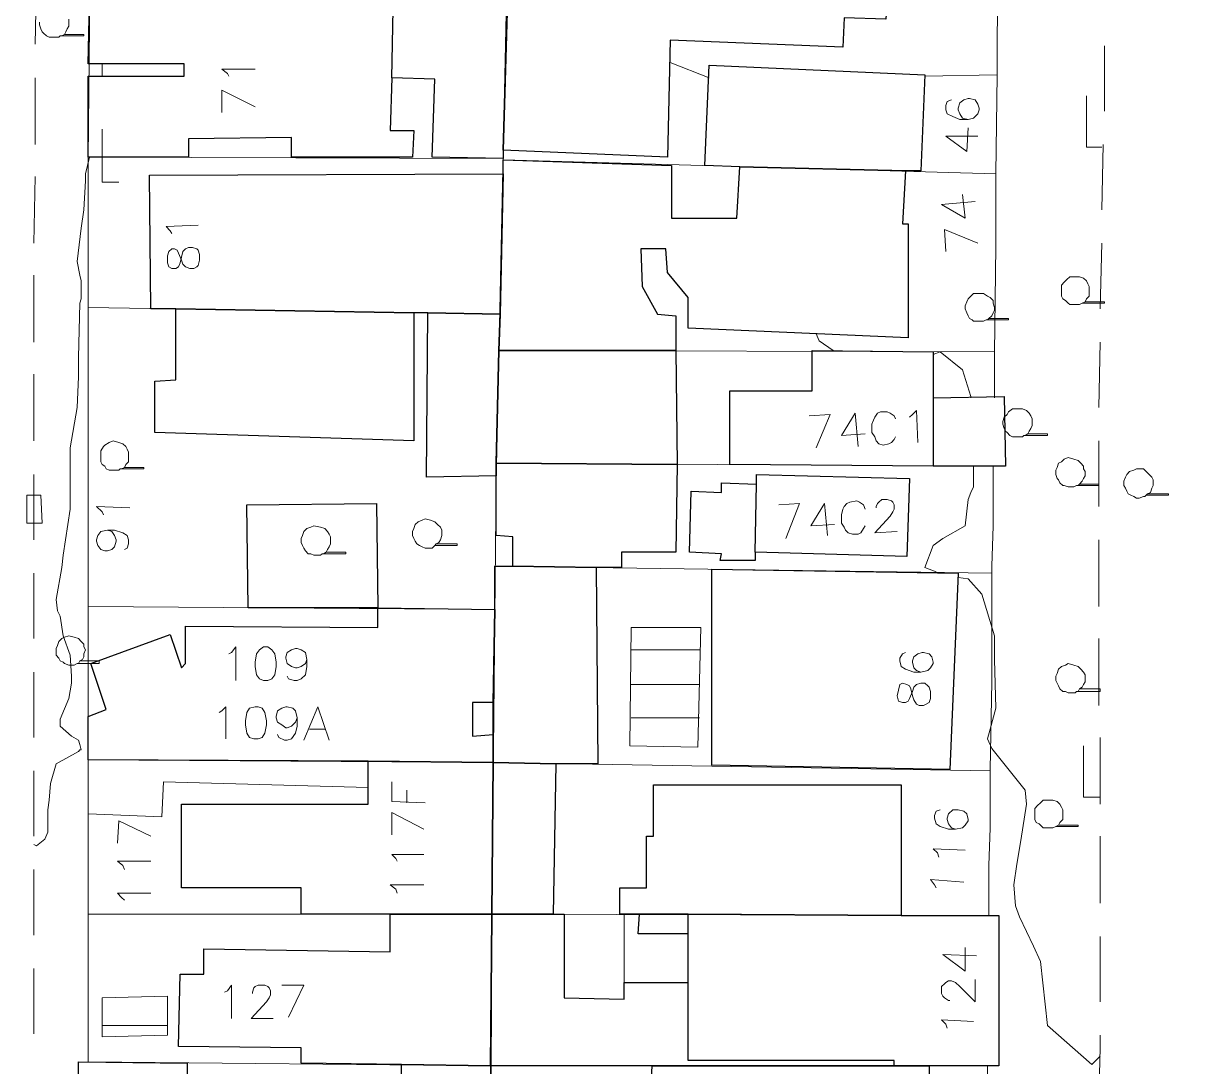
# Model space of a CAD drawing. Extents: x -2391 to 32076, y -11492 to 5852.
# Drawn here: x 4525.4 to 4596.6, y -1583.6 to -1520.2 of the extents above; entities that cross this region are included whole.
import ezdxf

# ---------------------------------------------------------------- set-up
doc = ezdxf.new("R2010")
doc.units = 0
doc.header["$LTSCALE"] = 7
for name, color, linetype in [('ALVE-CT', 3, 'CONTINUOUS'), ('PDF2_A101 - EDIFICACAO', 7, 'CONTINUOUS'), ('PDF2_A103 - PROJECAO_1', 7, 'CONTINUOUS'), ('PDF2_A118 - PISCINA', 7, 'CONTINUOUS'), ('PDF2_A123 - N DE PORTA', 7, 'CONTINUOUS'), ('PDF2_A124 - MURO', 7, 'CONTINUOUS'), ('PDF2_C301 - MEIO_FIO_2D', 7, 'CONTINUOUS'), ('PDF2_C317 - BOCA_LOBO', 7, 'CONTINUOUS'), ('PDF2_F602 - ARVORE_ISOLADA', 7, 'CONTINUOUS'), ('PDF2_I903 - POSTE', 7, 'CONTINUOUS'), ('PDF2_N1402 - CURVA_INTERMEDIARIA', 7, 'CONTINUOUS')]:
    doc.layers.add(name, color=color, linetype=linetype)

msp = doc.modelspace()

# ---------------------------------------------------------------- linework, layer by layer
at = {"layer": 'ALVE-CT'}
msp.add_circle((4550.796, -1271.53), 500, dxfattribs=at)
at = {"layer": 'PDF2_A101 - EDIFICACAO', "lineweight": 30}
for points in [[(4562.143, -1516.803), (4564.091, -1516.803), (4571.626, -1516.973), (4573.658, -1516.973), (4578.06, -1517.057), (4577.891, -1519.936), (4575.351, -1519.851), (4575.266, -1521.629), (4564.768, -1521.206), (4564.599, -1528.318), (4554.608, -1527.894), (4554.862, -1519.513), (4554.862, -1516.719)], [(4554.862, -1519.513), (4554.608, -1527.894), (4554.608, -1528.402), (4550.29, -1528.318), (4550.46, -1523.577), (4547.835, -1523.492), (4547.75, -1526.709), (4549.19, -1526.709), (4549.105, -1528.318), (4541.739, -1528.318), (4541.739, -1527.132), (4535.474, -1527.217), (4535.474, -1528.318), (4529.378, -1528.318), (4529.378, -1523.407), (4535.22, -1523.407), (4535.22, -1522.645), (4529.378, -1522.645), (4529.463, -1518.92), (4533.273, -1519.005), (4547.92, -1519.343), (4548.682, -1519.343), (4550.883, -1519.428)], [(4579.076, -1529.164), (4569.001, -1528.91), (4566.885, -1528.826), (4567.138, -1522.73), (4580.262, -1523.323), (4580.008, -1529.164)], [(4569.001, -1528.91), (4579.076, -1529.164), (4578.907, -1532.382), (4579.246, -1532.382), (4579.246, -1539.324), (4565.869, -1538.732), (4565.869, -1536.869), (4564.599, -1535.345), (4564.514, -1533.906), (4562.99, -1533.906), (4563.075, -1536.192), (4564.006, -1537.885), (4565.107, -1537.97), (4565.107, -1540.086), (4554.354, -1540.086), (4554.439, -1537.885), (4554.608, -1529.334), (4554.608, -1528.487), (4564.853, -1528.826), (4564.853, -1532.043), (4568.832, -1532.043)], [(4554.439, -1537.885), (4550.036, -1537.8), (4549.19, -1537.8), (4534.712, -1537.546), (4533.188, -1537.546), (4533.103, -1529.418), (4554.608, -1529.334)], [(4549.19, -1537.8), (4549.19, -1545.589), (4533.442, -1545.081), (4533.442, -1541.949), (4534.712, -1541.864), (4534.712, -1537.546)], [(4554.439, -1537.885), (4554.354, -1540.086), (4554.185, -1546.944), (4554.185, -1547.706), (4549.952, -1547.791), (4550.036, -1537.8)], [(4565.107, -1540.086), (4565.191, -1547.029), (4554.185, -1546.944), (4554.354, -1540.086)], [(4580.77, -1540.171), (4580.77, -1542.965), (4585.087, -1542.88), (4585.172, -1547.113), (4580.77, -1547.113), (4568.408, -1547.029), (4568.408, -1542.541), (4573.404, -1542.541), (4573.404, -1540.086)], [(4565.191, -1547.029), (4565.107, -1552.363), (4561.805, -1552.363), (4561.805, -1553.294), (4560.281, -1553.294), (4555.201, -1553.209), (4555.201, -1551.431), (4554.185, -1551.347), (4554.185, -1548.045), (4554.185, -1547.706), (4554.185, -1546.944)], [(4579.33, -1547.875), (4579.161, -1552.617), (4569.932, -1552.363), (4569.932, -1552.871), (4567.816, -1552.871), (4567.9, -1552.447), (4565.953, -1552.363), (4566.038, -1548.637), (4567.9, -1548.722), (4567.9, -1548.129), (4570.017, -1548.214), (4570.017, -1547.621)], [(4546.988, -1555.749), (4539.114, -1555.749), (4539.03, -1549.484), (4546.904, -1549.399)], [(4555.201, -1553.209), (4560.281, -1553.294), (4560.365, -1565.232), (4557.825, -1565.232), (4554.015, -1565.147), (4554.015, -1563.454), (4554.015, -1561.506), (4554.1, -1555.834), (4554.1, -1553.209)], [(4582.294, -1553.633), (4581.786, -1565.57), (4567.308, -1565.316), (4567.308, -1553.379)], [(4554.1, -1555.834), (4554.015, -1561.506), (4552.745, -1561.506), (4552.745, -1563.538), (4554.015, -1563.454), (4554.015, -1565.147), (4546.396, -1565.062), (4529.378, -1564.978), (4529.378, -1562.353), (4530.479, -1561.93), (4529.547, -1559.136), (4534.373, -1557.358), (4535.05, -1559.39), (4535.304, -1559.136), (4535.304, -1556.85), (4546.988, -1556.935), (4546.988, -1555.749)], [(4554.015, -1565.147), (4553.931, -1574.375), (4547.75, -1574.375), (4542.332, -1574.375), (4542.332, -1572.767), (4535.05, -1572.767), (4535.05, -1567.687), (4546.396, -1567.687), (4546.396, -1565.062)], [(4557.825, -1565.232), (4557.656, -1574.375), (4553.931, -1574.375), (4554.015, -1565.147)], [(4578.822, -1574.46), (4565.869, -1574.375), (4562.905, -1574.375), (4561.72, -1574.375), (4561.72, -1572.767), (4563.329, -1572.767), (4563.329, -1569.634), (4563.752, -1569.634), (4563.752, -1566.502), (4578.822, -1566.502)], [(4553.846, -1583.604), (4548.428, -1583.519), (4542.332, -1583.435), (4542.332, -1582.503), (4534.881, -1582.419), (4534.966, -1578.016), (4536.405, -1578.016), (4536.405, -1576.492), (4547.75, -1576.661), (4547.75, -1574.375), (4553.931, -1574.375), (4553.931, -1574.545)], [(4558.333, -1579.455), (4561.974, -1579.54), (4561.974, -1578.524), (4565.869, -1578.524), (4565.869, -1575.561), (4562.821, -1575.561), (4562.905, -1574.375), (4565.869, -1574.375), (4578.822, -1574.46), (4584.749, -1574.46), (4584.749, -1583.604), (4580.516, -1583.604), (4578.399, -1583.604), (4563.667, -1583.604), (4553.846, -1583.604), (4553.931, -1574.545), (4553.931, -1574.375), (4557.656, -1574.375), (4558.333, -1574.375)], [(4548.428, -1583.519), (4553.846, -1583.604), (4553.846, -1592.324), (4553.846, -1592.663), (4548.936, -1592.748), (4549.02, -1591.478), (4535.474, -1591.562), (4535.474, -1592.832), (4528.785, -1592.917), (4528.785, -1583.35), (4535.389, -1583.435), (4535.389, -1584.451), (4548.428, -1584.366)], [(4578.399, -1583.604), (4580.516, -1583.604), (4580.431, -1589.869), (4583.987, -1589.869), (4583.987, -1590.97), (4583.987, -1592.494), (4580.262, -1592.409), (4578.23, -1592.409), (4578.23, -1591.816), (4562.313, -1591.478), (4562.397, -1585.467), (4563.583, -1585.551), (4563.667, -1583.604)]]:
    msp.add_lwpolyline(points, close=True, dxfattribs=at)
at = {"layer": 'PDF2_A103 - PROJECAO_1', "lineweight": 30}
for points in [[(4548.682, -1519.343), (4550.883, -1519.428), (4554.862, -1519.513), (4554.608, -1527.894), (4554.608, -1528.402), (4550.29, -1528.318), (4550.46, -1523.577), (4547.835, -1523.492), (4547.92, -1519.343)], [(4580.77, -1542.965), (4580.77, -1547.113), (4568.408, -1547.029), (4568.408, -1542.541), (4573.404, -1542.541), (4573.404, -1540.086), (4580.77, -1540.171)], [(4569.932, -1552.363), (4570.017, -1548.214), (4570.017, -1547.621), (4579.33, -1547.875), (4579.161, -1552.617)], [(4578.822, -1574.46), (4584.749, -1574.46), (4584.749, -1583.604), (4580.516, -1583.604), (4578.399, -1583.604), (4578.399, -1583.265), (4565.869, -1583.265), (4565.869, -1578.524), (4565.869, -1575.561), (4565.869, -1574.375)]]:
    msp.add_lwpolyline(points, close=True, dxfattribs=at)
at = {"layer": 'PDF2_A118 - PISCINA', "lineweight": 9}
for points in [[(4562.313, -1564.131), (4562.397, -1556.935), (4566.631, -1556.935), (4566.461, -1564.216)], [(4534.204, -1581.741), (4530.225, -1581.826), (4530.225, -1579.455), (4534.204, -1579.371)]]:
    msp.add_lwpolyline(points, close=True, dxfattribs=at)
for points in [[(4562.397, -1558.289), (4566.546, -1558.289)], [(4562.397, -1560.406), (4566.546, -1560.406)], [(4562.397, -1562.438), (4566.546, -1562.438)], [(4530.225, -1581.149), (4534.204, -1581.149)]]:
    msp.add_lwpolyline(points, dxfattribs=at)
at = {"layer": 'PDF2_A123 - N DE PORTA', "lineweight": 9}
for points in [[(4537.929, -1523.407), (4537.844, -1523.238), (4537.506, -1522.984), (4539.538, -1522.984)], [(4539.538, -1525.27), (4537.506, -1524.254), (4537.506, -1525.608)], [(4581.87, -1524.846), (4581.616, -1524.931), (4581.532, -1525.185), (4581.532, -1525.439), (4581.616, -1525.693), (4581.955, -1525.862), (4582.378, -1526.032), (4582.886, -1526.032), (4583.225, -1525.947), (4583.479, -1525.693), (4583.563, -1525.439), (4583.563, -1525.354), (4583.479, -1525.1), (4583.31, -1524.846), (4582.971, -1524.762), (4582.886, -1524.762), (4582.632, -1524.846), (4582.378, -1525.016), (4582.294, -1525.354), (4582.294, -1525.439), (4582.378, -1525.693), (4582.548, -1525.947), (4582.886, -1526.032)], [(4583.479, -1527.048), (4581.532, -1527.048), (4582.802, -1527.979), (4582.886, -1526.54)], [(4583.31, -1531.027), (4581.278, -1531.196), (4582.717, -1532.043), (4582.548, -1530.604)], [(4534.458, -1532.974), (4534.373, -1532.805), (4534.119, -1532.551), (4536.066, -1532.466)], [(4583.479, -1533.567), (4581.447, -1532.72), (4581.532, -1534.075)], [(4573.658, -1546.013), (4574.504, -1543.981), (4573.234, -1544.065)], [(4576.198, -1545.928), (4576.028, -1543.896), (4575.182, -1545.251), (4576.621, -1545.166)], [(4578.484, -1544.235), (4578.399, -1544.065), (4578.145, -1543.896), (4577.976, -1543.811), (4577.552, -1543.811), (4577.383, -1543.896), (4577.214, -1544.15), (4577.129, -1544.319), (4577.044, -1544.573), (4577.044, -1545.081), (4577.214, -1545.335), (4577.298, -1545.589), (4577.468, -1545.759), (4577.722, -1545.843), (4578.06, -1545.759), (4578.23, -1545.674), (4578.399, -1545.505), (4578.484, -1545.335)], [(4579.33, -1544.15), (4579.5, -1543.981), (4579.754, -1543.727), (4579.838, -1545.674)], [(4577.298, -1549.653), (4577.298, -1549.569), (4577.383, -1549.399), (4577.468, -1549.315), (4577.637, -1549.145), (4577.976, -1549.145), (4578.23, -1549.23), (4578.314, -1549.315), (4578.399, -1549.484), (4578.399, -1549.738), (4578.314, -1549.907), (4578.145, -1550.161), (4577.214, -1551.177), (4578.568, -1551.093)], [(4530.309, -1550.077), (4530.225, -1549.907), (4529.886, -1549.569), (4531.918, -1549.653)], [(4571.795, -1551.516), (4572.642, -1549.399), (4571.372, -1549.484)], [(4574.335, -1551.347), (4574.166, -1549.399), (4573.319, -1550.754), (4574.758, -1550.669)], [(4576.621, -1549.738), (4576.536, -1549.484), (4576.282, -1549.315), (4576.113, -1549.23), (4575.69, -1549.315), (4575.52, -1549.399), (4575.351, -1549.569), (4575.266, -1549.738), (4575.182, -1550.077), (4575.182, -1550.585), (4575.351, -1550.839), (4575.436, -1551.008), (4575.605, -1551.177), (4575.859, -1551.262), (4576.198, -1551.262), (4576.367, -1551.177), (4576.536, -1550.923), (4576.621, -1550.754)], [(4530.563, -1551.008), (4530.817, -1551.093), (4530.987, -1551.347), (4531.071, -1551.601), (4531.071, -1551.685), (4530.987, -1552.024), (4530.817, -1552.193), (4530.563, -1552.278), (4530.394, -1552.278), (4530.14, -1552.193), (4529.971, -1551.939), (4529.886, -1551.685), (4529.886, -1551.601), (4529.971, -1551.347), (4530.14, -1551.093), (4530.563, -1551.008), (4530.987, -1551.008), (4531.495, -1551.177), (4531.749, -1551.347), (4531.833, -1551.601), (4531.833, -1551.855), (4531.749, -1552.109), (4531.579, -1552.193)], [(4537.929, -1558.543), (4538.098, -1558.458), (4538.352, -1558.12), (4538.352, -1560.152)], [(4542.67, -1558.882), (4542.586, -1559.136), (4542.332, -1559.305), (4542.078, -1559.39), (4541.993, -1559.39), (4541.739, -1559.305), (4541.485, -1559.136), (4541.4, -1558.797), (4541.4, -1558.712), (4541.485, -1558.458), (4541.739, -1558.289), (4541.993, -1558.204), (4542.078, -1558.204), (4542.332, -1558.289), (4542.586, -1558.458), (4542.67, -1558.882), (4542.67, -1559.305), (4542.586, -1559.813), (4542.332, -1560.067), (4542.078, -1560.152), (4541.908, -1560.152), (4541.57, -1560.067), (4541.485, -1559.898)], [(4579.076, -1558.458), (4578.907, -1558.543), (4578.738, -1558.797), (4578.738, -1558.966), (4578.822, -1559.305), (4579.076, -1559.474), (4579.584, -1559.644), (4580.008, -1559.644), (4580.431, -1559.559), (4580.6, -1559.39), (4580.77, -1559.136), (4580.77, -1559.051), (4580.685, -1558.712), (4580.516, -1558.543), (4580.177, -1558.458), (4580.092, -1558.458), (4579.838, -1558.543), (4579.584, -1558.712), (4579.5, -1558.966), (4579.5, -1559.051), (4579.584, -1559.39), (4579.754, -1559.559), (4580.008, -1559.644)], [(4537.336, -1562.099), (4537.506, -1562.014), (4537.76, -1561.76), (4537.76, -1563.708)], [(4542.078, -1562.438), (4541.993, -1562.692), (4541.739, -1562.946), (4541.485, -1563.03), (4541.4, -1563.03), (4541.146, -1562.861), (4540.892, -1562.692), (4540.808, -1562.438), (4540.808, -1562.353), (4540.892, -1562.014), (4541.146, -1561.845), (4541.4, -1561.76), (4541.485, -1561.76), (4541.824, -1561.845), (4541.993, -1562.014), (4542.078, -1562.438), (4542.078, -1562.946), (4541.993, -1563.369), (4541.739, -1563.708), (4541.485, -1563.792), (4541.316, -1563.792), (4540.977, -1563.623), (4540.892, -1563.454)], [(4542.501, -1563.792), (4543.348, -1561.76), (4544.025, -1563.792)], [(4542.84, -1563.115), (4543.771, -1563.115)], [(4581.193, -1568.026), (4580.939, -1568.11), (4580.854, -1568.364), (4580.854, -1568.534), (4580.939, -1568.872), (4581.193, -1569.042), (4581.701, -1569.211), (4582.124, -1569.211), (4582.548, -1569.126), (4582.717, -1568.957), (4582.886, -1568.703), (4582.886, -1568.618), (4582.802, -1568.28), (4582.632, -1568.11), (4582.294, -1568.026), (4582.209, -1568.026), (4581.955, -1568.026), (4581.701, -1568.28), (4581.616, -1568.534), (4581.616, -1568.618), (4581.701, -1568.872), (4581.87, -1569.126), (4582.124, -1569.211)], [(4533.188, -1569.634), (4531.241, -1568.703), (4531.156, -1570.058)], [(4581.108, -1570.904), (4581.024, -1570.65), (4580.77, -1570.396), (4582.717, -1570.481)], [(4531.579, -1571.666), (4531.495, -1571.412), (4531.156, -1571.158), (4533.188, -1571.158)], [(4580.939, -1572.767), (4580.854, -1572.598), (4580.6, -1572.259), (4582.632, -1572.428)], [(4531.579, -1573.529), (4531.41, -1573.36), (4531.156, -1573.106), (4533.188, -1573.106)], [(4583.394, -1576.915), (4581.362, -1576.831), (4582.717, -1577.847), (4582.717, -1576.407)], [(4581.786, -1579.625), (4581.701, -1579.625), (4581.447, -1579.455), (4581.362, -1579.371), (4581.278, -1579.201), (4581.278, -1578.778), (4581.447, -1578.609), (4581.532, -1578.524), (4581.701, -1578.439), (4581.87, -1578.439), (4582.124, -1578.524), (4582.378, -1578.778), (4583.31, -1579.709), (4583.31, -1578.355)], [(4537.675, -1579.117), (4537.844, -1579.032), (4538.098, -1578.693), (4538.098, -1580.725)], [(4539.368, -1579.201), (4539.368, -1579.117), (4539.453, -1578.863), (4539.538, -1578.778), (4539.707, -1578.693), (4540.13, -1578.693), (4540.3, -1578.778), (4540.384, -1578.863), (4540.469, -1579.032), (4540.469, -1579.286), (4540.384, -1579.455), (4540.215, -1579.709), (4539.284, -1580.725), (4540.638, -1580.725)], [(4541.57, -1580.641), (4542.501, -1578.693), (4541.146, -1578.693)], [(4581.616, -1581.318), (4581.532, -1581.064), (4581.278, -1580.81), (4583.225, -1580.895)]]:
    msp.add_lwpolyline(points, dxfattribs=at)
for points in [[(4534.204, -1534.752), (4534.288, -1535.006), (4534.458, -1535.091), (4534.712, -1535.091), (4534.881, -1535.006), (4534.966, -1534.752), (4535.05, -1534.414), (4535.135, -1534.075), (4535.304, -1533.906), (4535.474, -1533.821), (4535.728, -1533.821), (4535.982, -1533.906), (4536.066, -1533.99), (4536.151, -1534.244), (4536.151, -1534.583), (4536.066, -1534.922), (4535.982, -1535.006), (4535.812, -1535.091), (4535.558, -1535.091), (4535.304, -1535.006), (4535.135, -1534.837), (4535.05, -1534.583), (4534.881, -1534.16), (4534.796, -1533.99), (4534.627, -1533.906), (4534.458, -1533.906), (4534.288, -1534.075), (4534.204, -1534.329)], [(4540.046, -1558.12), (4539.792, -1558.289), (4539.622, -1558.543), (4539.538, -1559.051), (4539.538, -1559.305), (4539.622, -1559.813), (4539.792, -1560.067), (4540.046, -1560.152), (4540.3, -1560.152), (4540.554, -1560.067), (4540.723, -1559.813), (4540.808, -1559.305), (4540.808, -1559.051), (4540.723, -1558.543), (4540.554, -1558.289), (4540.3, -1558.12)], [(4578.568, -1561.083), (4578.653, -1561.422), (4578.907, -1561.506), (4579.076, -1561.506), (4579.246, -1561.422), (4579.33, -1561.252), (4579.5, -1560.829), (4579.584, -1560.575), (4579.754, -1560.406), (4580.008, -1560.321), (4580.262, -1560.321), (4580.431, -1560.49), (4580.516, -1560.575), (4580.6, -1560.829), (4580.6, -1561.252), (4580.516, -1561.506), (4580.346, -1561.591), (4580.177, -1561.676), (4579.923, -1561.676), (4579.754, -1561.591), (4579.584, -1561.337), (4579.5, -1561.083), (4579.415, -1560.66), (4579.33, -1560.49), (4579.161, -1560.406), (4578.907, -1560.321), (4578.738, -1560.406), (4578.653, -1560.744)], [(4539.538, -1561.76), (4539.199, -1561.845), (4539.03, -1562.099), (4538.945, -1562.607), (4538.945, -1562.861), (4539.03, -1563.369), (4539.199, -1563.623), (4539.453, -1563.708), (4539.707, -1563.708), (4539.961, -1563.623), (4540.13, -1563.369), (4540.215, -1562.861), (4540.215, -1562.607), (4540.13, -1562.099), (4539.961, -1561.845), (4539.707, -1561.76)]]:
    msp.add_lwpolyline(points, close=True, dxfattribs=at)
at = {"layer": 'PDF2_A124 - MURO', "lineweight": 9}
for points in [[(4529.463, -1466.682), (4545.295, -1467.952), (4546.057, -1458.384), (4555.539, -1461.856), (4559.857, -1463.38), (4564.853, -1465.242), (4567.731, -1466.258), (4571.71, -1467.698), (4571.795, -1467.359), (4583.987, -1472.016), (4588.643, -1473.709), (4586.188, -1480.397), (4584.749, -1480.059), (4584.664, -1503.934), (4584.664, -1505.12), (4584.664, -1509.183), (4584.664, -1512.993), (4584.749, -1517.396), (4584.664, -1520.698), (4584.664, -1523.323), (4580.262, -1523.407)], [(4580.262, -1594.61), (4583.987, -1594.695), (4583.902, -1598.505), (4583.817, -1609.173), (4583.817, -1610.951), (4583.817, -1612.136), (4583.817, -1613.321), (4583.817, -1613.491), (4583.817, -1619.671), (4583.817, -1620.941), (4583.817, -1644.732), (4580.516, -1648.796), (4576.96, -1650.066), (4572.303, -1650.151), (4567.816, -1650.151), (4557.741, -1650.151), (4553.423, -1650.151), (4553.761, -1613.491), (4553.931, -1574.545), (4554.185, -1548.045), (4554.862, -1516.719), (4554.523, -1504.781), (4554.269, -1490.811)], [(4583.987, -1594.695), (4583.987, -1590.97), (4584.071, -1583.604), (4553.846, -1583.604), (4529.378, -1583.35), (4529.378, -1583.011), (4529.378, -1577.931), (4529.378, -1574.629), (4529.378, -1574.46), (4529.378, -1568.449), (4529.378, -1564.978), (4529.378, -1558.204), (4529.378, -1555.749), (4529.378, -1555.665), (4529.378, -1553.294), (4529.378, -1551.601), (4529.378, -1544.15), (4529.378, -1542.711), (4529.378, -1532.466), (4529.378, -1528.402), (4529.717, -1494.028)], [(4584.664, -1523.323), (4584.579, -1529.334), (4584.579, -1533.736), (4584.495, -1540.256), (4584.495, -1542.626), (4584.495, -1542.965)], [(4529.378, -1528.318), (4554.608, -1528.402)], [(4584.579, -1529.334), (4554.608, -1528.487)], [(4529.378, -1537.462), (4554.439, -1537.885)], [(4554.354, -1540.086), (4584.495, -1540.171)], [(4554.185, -1546.944), (4584.41, -1547.113), (4584.41, -1550.754), (4584.325, -1553.209), (4584.325, -1555.072), (4584.325, -1560.236), (4584.241, -1565.57), (4584.241, -1569.126), (4584.156, -1571.412), (4584.156, -1574.46), (4553.931, -1574.375), (4529.378, -1574.375)], [(4554.1, -1553.209), (4584.325, -1553.633)], [(4529.378, -1555.665), (4554.1, -1555.834)], [(4529.378, -1564.978), (4554.015, -1565.147), (4584.241, -1565.655)], [(4529.378, -1568.28), (4533.865, -1568.449), (4533.95, -1566.332), (4546.396, -1566.671)], [(4561.974, -1574.375), (4561.974, -1578.524)]]:
    msp.add_lwpolyline(points, dxfattribs=at)
at = {"layer": 'PDF2_C301 - MEIO_FIO_2D', "lineweight": 9}
for points in [[(4526.245, -1517.481), (4526.161, -1521.46)], [(4591.183, -1525.524), (4591.183, -1521.545)], [(4526.161, -1523.492), (4526.161, -1527.556)], [(4591.014, -1531.535), (4591.099, -1527.556)], [(4526.161, -1529.503), (4526.076, -1533.567)], [(4590.929, -1537.546), (4591.014, -1533.567)], [(4526.076, -1535.514), (4526.076, -1538.562), (4526.076, -1539.578)], [(4590.845, -1543.557), (4590.929, -1539.578)], [(4526.076, -1541.525), (4526.076, -1545.589)], [(4590.845, -1549.569), (4590.845, -1545.589)], [(4526.076, -1547.621), (4526.076, -1551.601)], [(4590.845, -1555.665), (4590.845, -1551.601)], [(4526.076, -1553.633), (4526.076, -1557.612)], [(4590.845, -1561.676), (4590.845, -1557.612)], [(4526.076, -1559.644), (4526.076, -1563.623)], [(4590.929, -1567.687), (4590.929, -1563.623)], [(4526.076, -1565.655), (4526.076, -1569.634)], [(4549.867, -1567.602), (4547.835, -1567.518), (4547.835, -1566.332)], [(4548.766, -1567.602), (4548.766, -1566.84)], [(4549.782, -1569.211), (4547.835, -1568.195), (4547.835, -1569.55)], [(4590.929, -1573.698), (4590.929, -1569.634)], [(4548.174, -1571.158), (4548.089, -1570.989), (4547.835, -1570.735), (4549.782, -1570.735)], [(4526.076, -1571.666), (4526.076, -1575.645)], [(4548.174, -1573.106), (4548.089, -1572.852), (4547.75, -1572.598), (4549.782, -1572.598)], [(4590.929, -1579.709), (4590.929, -1575.73)], [(4526.076, -1577.677), (4526.076, -1581.657)], [(4590.845, -1585.721), (4590.929, -1582.503), (4590.929, -1581.741)]]:
    msp.add_lwpolyline(points, dxfattribs=at)
at = {"layer": 'PDF2_C317 - BOCA_LOBO', "lineweight": 9}
msp.add_lwpolyline([(4526.584, -1550.585), (4526.499, -1548.891), (4525.653, -1548.891), (4525.653, -1550.585)], close=True, dxfattribs=at)
at = {"layer": 'PDF2_F602 - ARVORE_ISOLADA', "lineweight": 9}
msp.add_lwpolyline([(4528.193, -1519.936), (4528.193, -1520.19), (4528.193, -1520.359), (4528.108, -1520.529), (4528.023, -1520.698), (4527.939, -1520.867), (4527.769, -1520.952), (4529.124, -1520.952), (4529.124, -1520.867), (4527.939, -1520.867), (4527.769, -1520.952), (4527.685, -1520.952), (4527.6, -1521.037), (4527.346, -1521.037), (4527.177, -1521.037), (4527.007, -1521.037), (4526.838, -1520.952), (4526.669, -1520.783), (4526.584, -1520.698), (4526.499, -1520.529), (4526.415, -1520.275), (4526.415, -1520.105)], dxfattribs=at)
for points in [[(4589.998, -1537.123), (4589.829, -1537.208), (4589.659, -1537.292), (4589.49, -1537.292), (4589.321, -1537.292), (4589.067, -1537.292), (4588.982, -1537.208), (4588.813, -1537.038), (4588.643, -1536.954), (4588.559, -1536.784), (4588.559, -1536.53), (4588.559, -1536.361), (4588.559, -1536.107), (4588.728, -1535.938), (4588.897, -1535.768), (4589.067, -1535.599), (4589.321, -1535.599), (4589.659, -1535.599), (4589.913, -1535.684), (4590.083, -1535.853), (4590.167, -1536.022), (4590.252, -1536.192), (4590.252, -1536.446), (4590.252, -1536.615), (4590.252, -1536.784), (4590.083, -1536.954), (4589.998, -1537.123), (4589.829, -1537.208), (4591.183, -1537.208), (4591.183, -1537.123)], [(4584.156, -1538.139), (4584.071, -1538.224), (4583.987, -1538.224), (4583.817, -1538.308), (4583.648, -1538.308), (4583.479, -1538.308), (4583.225, -1538.308), (4583.14, -1538.224), (4582.971, -1538.139), (4582.886, -1537.97), (4582.802, -1537.8), (4582.717, -1537.546), (4582.717, -1537.377), (4582.802, -1537.123), (4582.886, -1536.954), (4583.056, -1536.784), (4583.225, -1536.615), (4583.479, -1536.615), (4583.817, -1536.615), (4584.071, -1536.784), (4584.241, -1536.869), (4584.41, -1537.038), (4584.41, -1537.208), (4584.495, -1537.462), (4584.495, -1537.631), (4584.41, -1537.8), (4584.325, -1537.97), (4584.156, -1538.139), (4584.071, -1538.224), (4585.341, -1538.224), (4585.341, -1538.139)], [(4586.527, -1545.166), (4586.357, -1545.251), (4586.273, -1545.251), (4586.188, -1545.335), (4585.934, -1545.335), (4585.765, -1545.335), (4585.595, -1545.335), (4585.426, -1545.251), (4585.257, -1545.081), (4585.172, -1544.997), (4585.087, -1544.827), (4585.003, -1544.573), (4585.003, -1544.404), (4585.087, -1544.15), (4585.257, -1543.981), (4585.341, -1543.811), (4585.595, -1543.642), (4585.849, -1543.642), (4586.188, -1543.642), (4586.442, -1543.727), (4586.611, -1543.896), (4586.696, -1544.065), (4586.781, -1544.235), (4586.781, -1544.489), (4586.781, -1544.658), (4586.696, -1544.827), (4586.611, -1544.997), (4586.527, -1545.166), (4586.357, -1545.251), (4587.712, -1545.251), (4587.712, -1545.166)], [(4531.579, -1547.198), (4531.41, -1547.283), (4531.325, -1547.283), (4531.241, -1547.367), (4531.071, -1547.367), (4530.817, -1547.367), (4530.648, -1547.367), (4530.479, -1547.283), (4530.394, -1547.113), (4530.225, -1547.029), (4530.14, -1546.859), (4530.14, -1546.605), (4530.14, -1546.351), (4530.14, -1546.182), (4530.309, -1545.928), (4530.394, -1545.843), (4530.648, -1545.674), (4530.902, -1545.589), (4531.241, -1545.674), (4531.495, -1545.759), (4531.664, -1545.928), (4531.749, -1546.097), (4531.833, -1546.267), (4531.833, -1546.436), (4531.833, -1546.69), (4531.833, -1546.859), (4531.664, -1547.029), (4531.579, -1547.198), (4531.41, -1547.283), (4532.765, -1547.283), (4532.765, -1547.198)], [(4589.659, -1548.214), (4589.575, -1548.299), (4589.49, -1548.299), (4589.321, -1548.383), (4589.151, -1548.383), (4588.982, -1548.383), (4588.728, -1548.299), (4588.643, -1548.299), (4588.474, -1548.129), (4588.389, -1547.96), (4588.305, -1547.875), (4588.22, -1547.621), (4588.22, -1547.367), (4588.305, -1547.198), (4588.389, -1546.944), (4588.559, -1546.859), (4588.728, -1546.69), (4588.982, -1546.605), (4589.321, -1546.69), (4589.575, -1546.775), (4589.744, -1546.944), (4589.913, -1547.113), (4589.913, -1547.283), (4589.998, -1547.452), (4589.998, -1547.706), (4589.913, -1547.875), (4589.829, -1548.045), (4589.659, -1548.214), (4589.575, -1548.299), (4590.845, -1548.299), (4590.845, -1548.214)], [(4593.808, -1548.807), (4593.723, -1548.891), (4593.639, -1548.976), (4593.554, -1548.976), (4593.3, -1549.061), (4593.131, -1549.061), (4592.961, -1548.976), (4592.792, -1548.891), (4592.623, -1548.807), (4592.538, -1548.637), (4592.453, -1548.468), (4592.369, -1548.299), (4592.369, -1548.045), (4592.453, -1547.791), (4592.538, -1547.621), (4592.707, -1547.452), (4592.961, -1547.367), (4593.131, -1547.283), (4593.554, -1547.283), (4593.723, -1547.452), (4593.893, -1547.621), (4594.062, -1547.791), (4594.147, -1547.96), (4594.147, -1548.129), (4594.147, -1548.299), (4594.062, -1548.468), (4593.977, -1548.722), (4593.808, -1548.807), (4593.723, -1548.891), (4595.078, -1548.891), (4595.078, -1548.807)], [(4550.544, -1551.855), (4550.46, -1551.939), (4550.375, -1552.024), (4550.29, -1552.109), (4550.036, -1552.109), (4549.867, -1552.109), (4549.698, -1552.024), (4549.528, -1551.939), (4549.359, -1551.855), (4549.274, -1551.685), (4549.19, -1551.516), (4549.105, -1551.347), (4549.105, -1551.093), (4549.19, -1550.923), (4549.274, -1550.669), (4549.444, -1550.5), (4549.698, -1550.415), (4549.867, -1550.331), (4550.206, -1550.415), (4550.46, -1550.5), (4550.629, -1550.669), (4550.798, -1550.839), (4550.883, -1551.008), (4550.883, -1551.177), (4550.883, -1551.347), (4550.798, -1551.601), (4550.713, -1551.77), (4550.544, -1551.855), (4550.46, -1551.939), (4551.814, -1551.939), (4551.814, -1551.855)], [(4543.856, -1552.363), (4543.686, -1552.447), (4543.602, -1552.447), (4543.517, -1552.532), (4543.263, -1552.532), (4543.094, -1552.532), (4542.924, -1552.447), (4542.755, -1552.447), (4542.586, -1552.278), (4542.501, -1552.109), (4542.416, -1551.939), (4542.332, -1551.77), (4542.332, -1551.516), (4542.416, -1551.347), (4542.501, -1551.093), (4542.67, -1550.923), (4542.924, -1550.839), (4543.094, -1550.754), (4543.517, -1550.839), (4543.771, -1550.923), (4543.94, -1551.093), (4544.025, -1551.262), (4544.11, -1551.431), (4544.11, -1551.601), (4544.11, -1551.855), (4544.025, -1552.024), (4543.94, -1552.193), (4543.856, -1552.363), (4543.686, -1552.447), (4545.041, -1552.447), (4545.041, -1552.363)], [(4528.87, -1558.966), (4528.785, -1559.136), (4528.701, -1559.136), (4528.531, -1559.22), (4528.362, -1559.22), (4528.193, -1559.22), (4527.939, -1559.136), (4527.854, -1559.051), (4527.685, -1558.966), (4527.6, -1558.797), (4527.431, -1558.628), (4527.431, -1558.458), (4527.431, -1558.204), (4527.515, -1558.035), (4527.6, -1557.781), (4527.769, -1557.612), (4527.939, -1557.527), (4528.193, -1557.442), (4528.531, -1557.527), (4528.785, -1557.612), (4528.955, -1557.781), (4529.124, -1557.95), (4529.124, -1558.12), (4529.209, -1558.289), (4529.124, -1558.543), (4529.124, -1558.712), (4529.039, -1558.882), (4528.87, -1558.966), (4528.785, -1559.136), (4530.055, -1559.136), (4530.055, -1558.966)], [(4589.659, -1560.66), (4589.575, -1560.829), (4589.49, -1560.829), (4589.405, -1560.914), (4589.151, -1560.914), (4588.982, -1560.914), (4588.813, -1560.829), (4588.643, -1560.829), (4588.474, -1560.66), (4588.389, -1560.49), (4588.305, -1560.321), (4588.22, -1560.152), (4588.22, -1559.898), (4588.305, -1559.728), (4588.389, -1559.474), (4588.559, -1559.305), (4588.813, -1559.22), (4588.982, -1559.136), (4589.321, -1559.22), (4589.575, -1559.305), (4589.744, -1559.474), (4589.913, -1559.644), (4589.998, -1559.813), (4589.998, -1559.982), (4589.998, -1560.236), (4589.913, -1560.406), (4589.829, -1560.575), (4589.659, -1560.66), (4589.575, -1560.829), (4590.929, -1560.829), (4590.929, -1560.66)], [(4588.389, -1568.957), (4588.22, -1569.042), (4588.051, -1569.126), (4587.881, -1569.126), (4587.712, -1569.126), (4587.458, -1569.126), (4587.373, -1569.042), (4587.204, -1568.872), (4587.035, -1568.788), (4586.95, -1568.618), (4586.95, -1568.364), (4586.95, -1568.195), (4586.95, -1567.941), (4587.119, -1567.772), (4587.289, -1567.602), (4587.458, -1567.433), (4587.712, -1567.433), (4588.051, -1567.433), (4588.305, -1567.518), (4588.474, -1567.687), (4588.559, -1567.856), (4588.643, -1568.026), (4588.643, -1568.28), (4588.643, -1568.449), (4588.643, -1568.618), (4588.474, -1568.788), (4588.389, -1568.957), (4588.22, -1569.042), (4589.575, -1569.042), (4589.575, -1568.957)]]:
    msp.add_lwpolyline(points, close=True, dxfattribs=at)
at = {"layer": 'PDF2_I903 - POSTE', "lineweight": 9}
for points in [[(4591.014, -1527.725), (4590.083, -1527.725), (4590.083, -1524.592)], [(4531.241, -1529.842), (4530.225, -1529.842), (4530.225, -1526.624)], [(4590.929, -1567.264), (4589.913, -1567.264), (4589.913, -1564.131)]]:
    msp.add_lwpolyline(points, dxfattribs=at)
at = {"layer": 'PDF2_N1402 - CURVA_INTERMEDIARIA', "lineweight": 9}
for points in [[(4530.225, -1522.645), (4530.225, -1523.407)], [(4567.138, -1523.492), (4564.768, -1522.561)], [(4529.463, -1528.318), (4529.209, -1529.334), (4529.209, -1529.757), (4529.124, -1531.535), (4528.955, -1532.636), (4528.701, -1534.668), (4528.87, -1535.514), (4528.955, -1535.853), (4528.955, -1536.954), (4528.87, -1537.208), (4528.785, -1540.509), (4528.785, -1541.695), (4528.701, -1543.557), (4528.277, -1546.013), (4528.277, -1549.738), (4527.854, -1552.532), (4527.769, -1553.294), (4527.431, -1555.241), (4527.515, -1555.919), (4527.685, -1556.257), (4527.854, -1557.442), (4528.277, -1558.628), (4528.362, -1559.898), (4528.362, -1560.321), (4528.193, -1561.252), (4527.685, -1562.522), (4527.685, -1562.946), (4528.362, -1563.538), (4528.785, -1563.792), (4528.87, -1564.046), (4528.955, -1564.385), (4528.87, -1564.385), (4528.785, -1564.47), (4527.431, -1565.232), (4527.092, -1566.417), (4527.007, -1567.433), (4526.923, -1568.026), (4526.923, -1569.38), (4526.753, -1569.804), (4526.245, -1570.227), (4526.076, -1570.142)], [(4574.674, -1540.086), (4573.827, -1539.494), (4573.658, -1539.07)], [(4583.056, -1542.965), (4583.056, -1542.88), (4582.548, -1541.271), (4581.193, -1540.171), (4580.77, -1540.34)], [(4580.939, -1553.548), (4580.262, -1553.294), (4580.77, -1551.939), (4581.362, -1551.516), (4582.717, -1550.754), (4582.886, -1549.145), (4583.056, -1548.722), (4583.225, -1548.383), (4583.225, -1547.113)], [(4590.929, -1583.011), (4590.421, -1583.519), (4587.712, -1581.149), (4587.289, -1577.254), (4586.865, -1576.323), (4586.019, -1574.545), (4585.765, -1573.867), (4585.68, -1572.598), (4585.849, -1571.328), (4586.103, -1569.888), (4586.442, -1567.687), (4586.357, -1566.84), (4584.325, -1564.3), (4584.071, -1563.708), (4584.241, -1563.115), (4584.579, -1561.845), (4584.495, -1558.882), (4584.495, -1557.442), (4583.733, -1554.903), (4582.886, -1553.971), (4582.294, -1553.887)]]:
    msp.add_lwpolyline(points, dxfattribs=at)

doc.saveas('drawing.dxf')
